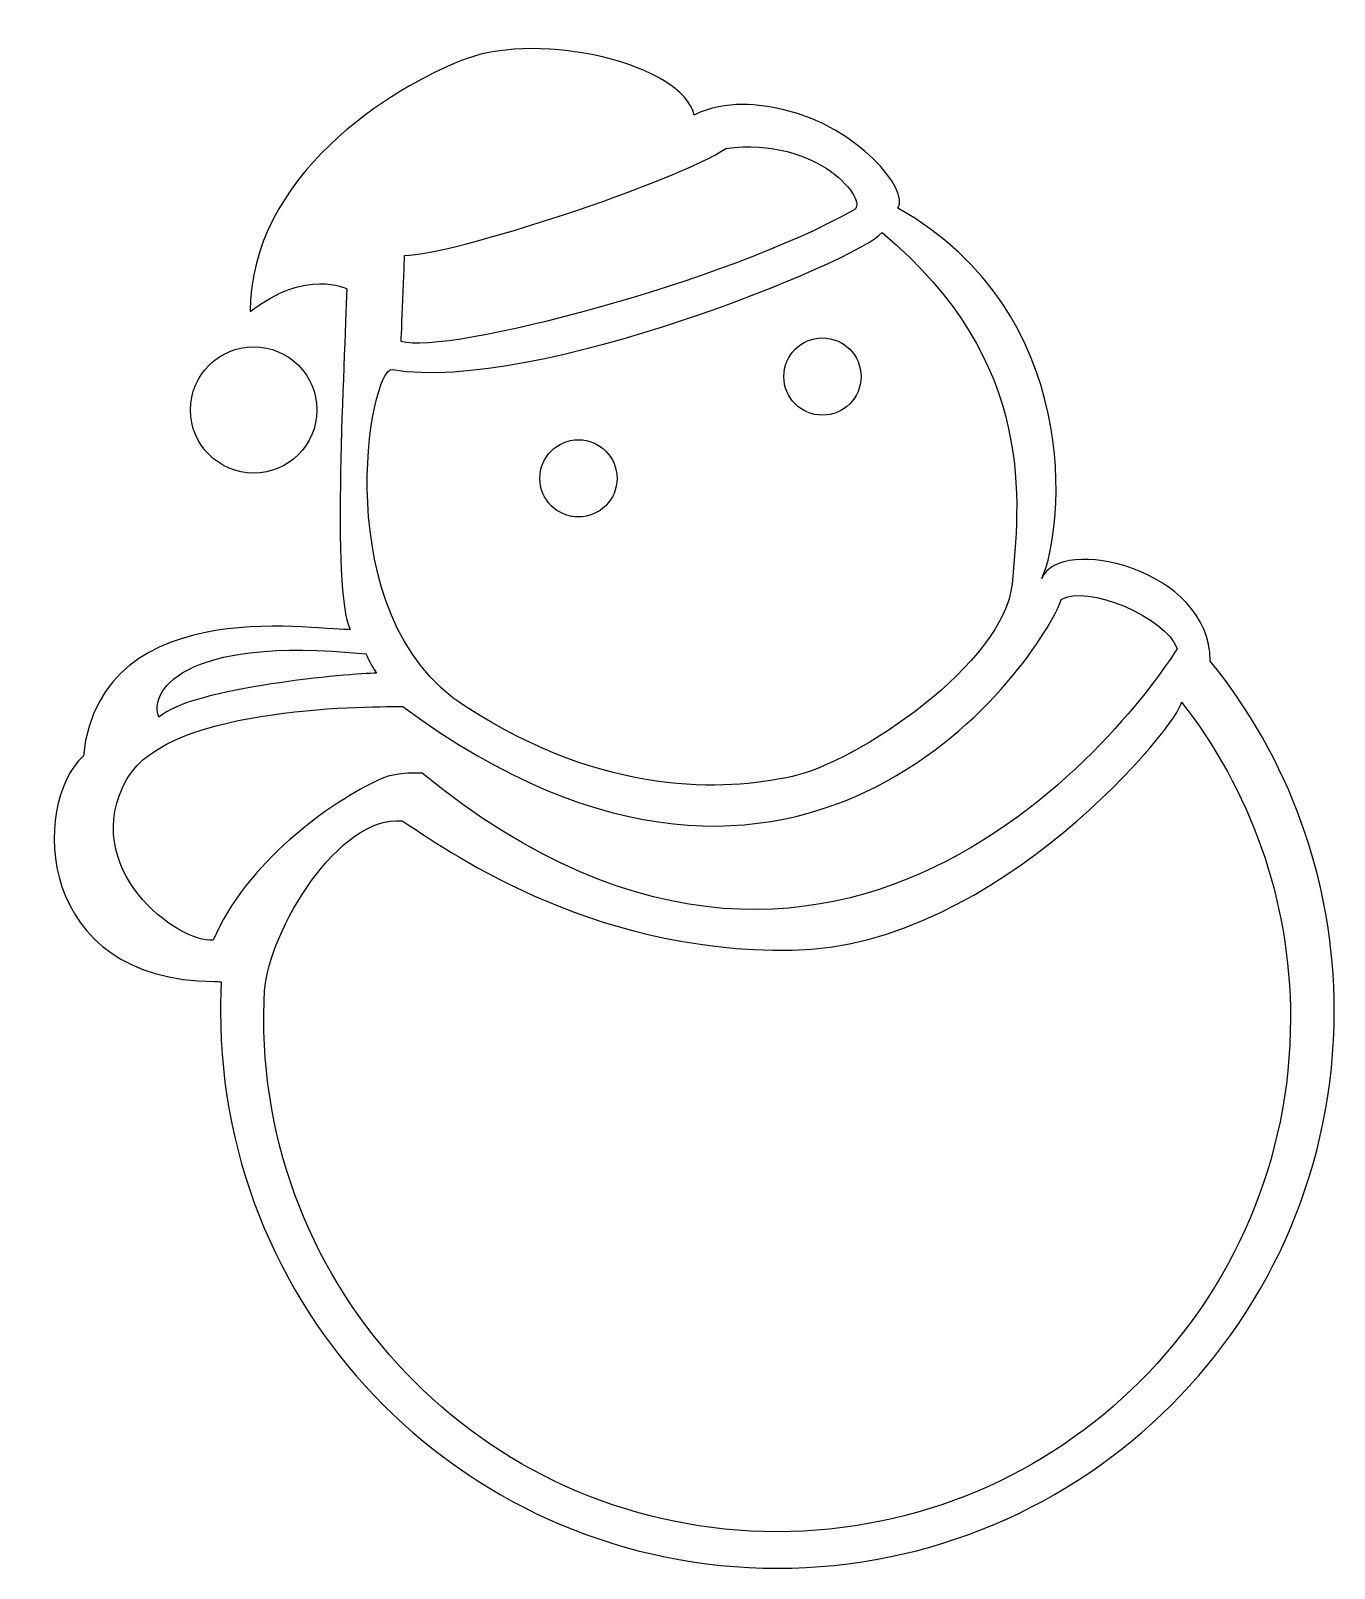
# Model space of a CAD drawing. Header units: centimetres. Extents: x -9.7 to 9.3, y -11.1 to 11.4.
import ezdxf

# ---------------------------------------------------------------- set-up
doc = ezdxf.new("R2010")
doc.units = ezdxf.units.CM
doc.header["$MEASUREMENT"] = 0
doc.layers.add('Camada 1', color=7, linetype='Continuous')

msp = doc.modelspace()

# ---------------------------------------------------------------- linework, layer by layer
at = {"layer": 'Camada 1'}
for points, knots in [([(-8.91646, 0.76929), (-8.66008, 3.22947), (-5.32871, 2.56317), (-5.02134, 2.61434), (-5.02134, 2.61434), (-5.30323, 3.17814), (-5.09818, 6.53515), (-5.07267, 7.58586), (-5.07267, 7.58586), (-5.07267, 7.58586), (-5.66195, 7.89333), (-6.48195, 7.25272), (-6.48195, 7.25272), (-6.48195, 9.22596), (-4.43188, 10.53289), (-3.32997, 10.94289), (-3.32997, 10.94289), (-2.22811, 11.35291), (-0.17791, 10.86605), (0.00146, 10.12281), (0.00146, 10.12281), (0.46289, 10.35345), (0.97534, 10.27661), (1.3084, 10.19975), (1.3084, 10.19975), (2.3825, 9.95199), (3.15345, 9.02093), (2.97408, 8.7647), (2.97408, 8.7647), (5.69066, 7.22713), (5.40859, 4.10084), (5.07516, 3.35749), (5.07516, 3.35749), (5.33154, 3.99813), (7.53248, 3.50851), (7.53391, 2.15165), (7.53391, 2.15165), (8.66574, 0.75468), (9.344, -1.02494), (9.344, -2.96269), (9.344, -2.96269), (9.344, -7.45262), (5.70421, -11.09225), (1.21425, -11.09225), (1.21425, -11.09225), (-3.27541, -11.09225), (-6.91523, -7.45262), (-6.91523, -2.96269), (-6.91523, -2.96269), (-6.91523, -2.81807), (-6.91147, -2.67419), (-6.9042, -2.53137), (-6.9042, -2.53137), (-6.9042, -2.53137), (-6.9042, -2.53227), (-6.9042, -2.53227), (-6.9042, -2.53227), (-6.93648, -2.531), (-6.96857, -2.52621), (-7.00067, -2.52603), (-7.00067, -2.52603), (-9.62075, -2.51551), (-9.68528, 0.05163), (-8.91646, 0.76929)], [0, 0, 0, 0, 0.05882353, 0.05882353, 0.05882353, 0.05882353, 0.11764706, 0.11764706, 0.11764706, 0.11764706, 0.17647059, 0.17647059, 0.17647059, 0.17647059, 0.23529412, 0.23529412, 0.23529412, 0.23529412, 0.29411765, 0.29411765, 0.29411765, 0.29411765, 0.35294118, 0.35294118, 0.35294118, 0.35294118, 0.41176471, 0.41176471, 0.41176471, 0.41176471, 0.47058824, 0.47058824, 0.47058824, 0.47058824, 0.52941176, 0.52941176, 0.52941176, 0.52941176, 0.58823529, 0.58823529, 0.58823529, 0.58823529, 0.64705882, 0.64705882, 0.64705882, 0.64705882, 0.70588235, 0.70588235, 0.70588235, 0.70588235, 0.76470588, 0.76470588, 0.76470588, 0.76470588, 0.82352941, 0.82352941, 0.82352941, 0.82352941, 0.88235294, 0.88235294, 0.88235294, 0.88235294, 1, 1, 1, 1]), ([(2.3336, 8.73902), (2.55397, 8.86456), (1.82081, 9.81542), (0.46289, 9.63596), (0.46289, 9.63596), (-0.25495, 9.14902), (-3.53504, 8.07272), (-4.22685, 8.07272), (-4.22685, 8.07272), (-4.22685, 8.04713), (-4.27821, 6.81706), (-4.27821, 6.81706), (-4.27821, 6.81706), (-3.61188, 6.612), (0.48821, 7.6883), (2.3336, 8.73902)], [0, 0, 0, 0, 0.2, 0.2, 0.2, 0.2, 0.4, 0.4, 0.4, 0.4, 0.6, 0.6, 0.6, 0.6, 1, 1, 1, 1]), ([(-4.40619, 6.40703), (-4.73573, 6.46243), (-5.39272, 2.80497), (-3.33868, 1.48626), (-3.33868, 1.48626), (-1.26292, 0.15366), (0.43722, 0.25669), (1.41109, 0.46171), (1.41109, 0.46171), (2.38462, 0.66676), (4.53741, 2.12739), (4.63975, 3.28063), (4.63975, 3.28063), (4.74243, 4.43387), (5.02414, 6.50955), (2.74335, 8.40585), (2.74335, 8.40585), (2.38461, 7.99588), (-2.32301, 6.05688), (-4.40619, 6.40703)], [0, 0, 0, 0, 0.16666667, 0.16666667, 0.16666667, 0.16666667, 0.33333333, 0.33333333, 0.33333333, 0.33333333, 0.5, 0.5, 0.5, 0.5, 0.66666667, 0.66666667, 0.66666667, 0.66666667, 1, 1, 1, 1]), ([(-6.43062, 4.89496), (-5.92103, 4.89496), (-5.5081, 5.3079), (-5.5081, 5.81748), (-5.5081, 5.81748), (-5.5081, 6.32715), (-5.92104, 6.74019), (-6.43062, 6.74019), (-6.43062, 6.74019), (-6.94018, 6.74019), (-7.35333, 6.32715), (-7.35333, 5.81748), (-7.35333, 5.81748), (-7.35333, 5.30793), (-6.94018, 4.89496), (-6.43062, 4.89496)], [0, 0, 0, 0, 0.2, 0.2, 0.2, 0.2, 0.4, 0.4, 0.4, 0.4, 0.6, 0.6, 0.6, 0.6, 1, 1, 1, 1]), ([(1.87217, 5.74084), (2.18351, 5.74084), (2.43597, 5.99315), (2.43597, 6.30453), (2.43597, 6.30453), (2.43597, 6.61592), (2.1835, 6.8683), (1.87217, 6.8683), (1.87217, 6.8683), (1.56086, 6.8683), (1.30837, 6.61591), (1.30837, 6.30453), (1.30837, 6.30453), (1.30836, 5.99312), (1.56086, 5.74084), (1.87217, 5.74084)], [0, 0, 0, 0, 0.2, 0.2, 0.2, 0.2, 0.4, 0.4, 0.4, 0.4, 0.6, 0.6, 0.6, 0.6, 1, 1, 1, 1]), ([(-1.68997, 4.25451), (-1.3785, 4.25451), (-1.1262, 4.50682), (-1.1262, 4.81828), (-1.1262, 4.81828), (-1.1262, 5.12959), (-1.37851, 5.38208), (-1.68997, 5.38208), (-1.68997, 5.38208), (-2.00128, 5.38208), (-2.25377, 5.12961), (-2.25377, 4.81828), (-2.25377, 4.81828), (-2.25377, 4.50682), (-2.00128, 4.25451), (-1.68997, 4.25451)], [0, 0, 0, 0, 0.2, 0.2, 0.2, 0.2, 0.4, 0.4, 0.4, 0.4, 0.6, 0.6, 0.6, 0.6, 1, 1, 1, 1]), ([(-3.97063, 0.51309), (2.43594, -4.71465), (6.8435, 1.97372), (7.04855, 2.33247), (7.04855, 2.33247), (6.89485, 2.79374), (5.71595, 3.28066), (5.3572, 3.04994), (5.3572, 3.04994), (5.07513, 2.20444), (1.64144, -2.86958), (-4.25255, 1.48678), (-4.25255, 1.48678), (-4.58561, 1.48662), (-7.6584, 1.52239), (-8.27588, 0.43607), (-8.27588, 0.43607), (-9.01727, -0.86827), (-7.53274, -1.97275), (-7.02011, -1.92158), (-7.02011, -1.92158), (-6.55902, -0.8197), (-5.33609, 0.09124), (-4.56012, 0.43607), (-4.56012, 0.43607), (-4.32935, 0.5386), (-3.97063, 0.51309), (-3.97063, 0.51309)], [0, 0, 0, 0, 0.125, 0.125, 0.125, 0.125, 0.25, 0.25, 0.25, 0.25, 0.375, 0.375, 0.375, 0.375, 0.5, 0.5, 0.5, 0.5, 0.625, 0.625, 0.625, 0.625, 0.75, 0.75, 0.75, 0.75, 1, 1, 1, 1]), ([(-7.81457, 1.3329), (-7.32763, 1.76867), (-4.99565, 1.97372), (-4.6369, 1.97372), (-4.6369, 1.97372), (-4.73943, 2.12742), (-4.7906, 2.25542), (-4.7906, 2.25542), (-4.7906, 2.25542), (-7.53287, 2.5375), (-7.96827, 1.66615), (-7.81457, 1.3329)], [0, 0, 0, 0, 0.25, 0.25, 0.25, 0.25, 0.5, 0.5, 0.5, 0.5, 1, 1, 1, 1]), ([(-6.27264, -2.66778), (-6.27264, -2.66778), (-6.28299, -2.93112), (-6.28299, -3.0645), (-6.28299, -3.0645), (-6.28299, -7.20338), (-2.92776, -10.55843), (1.21104, -10.55843), (1.21104, -10.55843), (5.34973, -10.55843), (8.70497, -7.20335), (8.70497, -3.0645), (8.70497, -3.0645), (8.70497, -1.32338), (8.11087, 0.27917), (7.11488, 1.5515), (7.11488, 1.5515), (7.10419, 1.27729), (4.44145, -2.02448), (1.4289, -2.07012), (1.4289, -2.07012), (-1.58354, -2.11579), (-3.68494, -0.54506), (-4.26144, -0.18335), (-4.26144, -0.18335), (-5.18324, -0.09082), (-6.20347, -1.76915), (-6.27264, -2.66778)], [0, 0, 0, 0, 0.125, 0.125, 0.125, 0.125, 0.25, 0.25, 0.25, 0.25, 0.375, 0.375, 0.375, 0.375, 0.5, 0.5, 0.5, 0.5, 0.625, 0.625, 0.625, 0.625, 0.75, 0.75, 0.75, 0.75, 1, 1, 1, 1])]:
    msp.add_open_spline(points, degree=3, knots=knots, dxfattribs=at)

doc.saveas('drawing.dxf')
